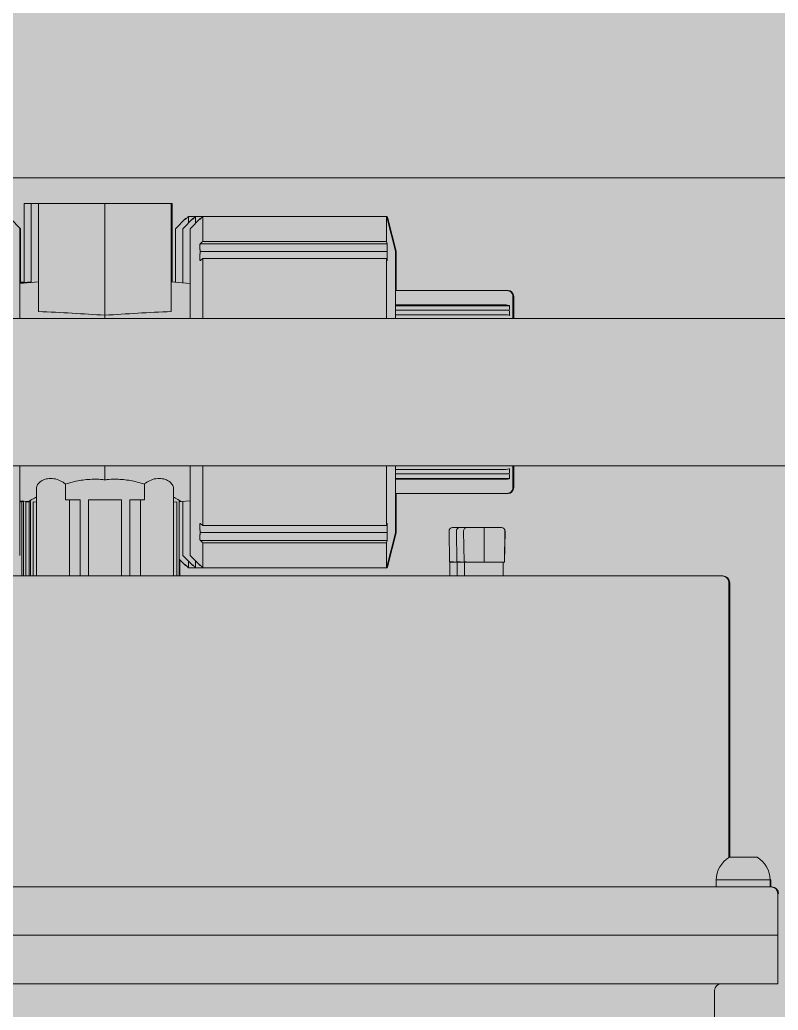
# Model space of a CAD drawing. Header units: centimetres. Extents: x 405564 to 502064, y 46284 to 60634.
# Drawn here: x 484479.2 to 484490.16, y 56735.87 to 56750.2 of the extents above; entities that cross this region are included whole.
import ezdxf

# ---------------------------------------------------------------- set-up
doc = ezdxf.new("R2010")
doc.units = ezdxf.units.CM
doc.layers.get('0').update_dxf_attribs({"color": 8, "lineweight": 9})
doc.layers.add('0-KRCN-MİMARİ-220526', color=8, linetype='Continuous', lineweight=9)
doc.layers.add('Visible (ISO)', color=8, linetype='Continuous', lineweight=18)
doc.layers.add('AS_NOT_MIMARI', color=8, linetype='Continuous')

# ---------------------------------------------------------------- blocks, each defined once
blk = doc.blocks.new('A$Cdfb98813')
h = blk.add_hatch()
h.set_pattern_fill('ANGLE', color=256, scale=0.3)
h.set_pattern_definition([(0, (182.2423, -979.0145), (0, 2.0955), [1.524, -0.5715]), (90, (182.2423, -979.0145), (-2.0955, 1e-16), [1.524, -0.5715])])
h.paths.add_polyline_path([(1918.018, 199.001), (1545.018, 199.001), (1545.018, 300), (1515.018, 300), (1515.018, 199.001), (238.979, 199.001), (238.979, -429.5), (238.979, -658.015), (1918.018, -658.015)])
h.paths.add_polyline_path([(268.979, -429.5), (268.979, 169.001), (1888.018, 169.001), (1888.018, -628.015), (268.979, -628.015), (268.979, -453.5)], flags=16)
h.paths.add_polyline_path([(1888.018, -429.5), (268.979, -429.5), (268.979, -459.5), (1888.018, -459.5)], flags=0)
h = blk.add_hatch()
h.set_pattern_fill('ANGLE', color=256)
h.set_pattern_definition([(0, (-483849.746, -58273.935), (0, 6.985), [5.08, -1.905]), (90, (-483849.746, -58273.935), (-6.985, 4e-16), [5.08, -1.905])])
h.paths.add_polyline_path([(425.139, -15.05), (800.139, -15.05), (800.139, -100), (900, -100), (900.139, -15.05), (1700, -15.05), (1700, -100), (1800, -100), (1800.139, -15.05), (2235.139, -15.05), (2235.139, -206), (425.139, -206.05)])
at = {"layer": 'Visible (ISO)'}
for p, q in [((739.841, -84.65), (577.321, -84.65)), ((629.616, -85.018), (629.511, -85.018)), ((629.511, -86.162), (629.511, -85.018)), ((629.721, -85.018), (629.616, -85.018)), ((629.616, -86.162), (629.616, -85.018)), ((630.681, -85.018), (629.721, -85.018)), ((629.721, -86.583), (629.721, -85.018)), ((630.681, -85.018), (631.641, -85.018)), ((630.681, -86.637), (630.681, -85.018)), ((631.641, -86.583), (631.641, -85.018)), ((631.641, -85.018), (631.652, -85.018)), ((631.652, -86.153), (631.652, -85.018)), ((629.462, -85.385), (629.315, -85.238)), ((631.701, -85.385), (631.848, -85.238)), ((631.806, -85.385), (631.953, -85.238)), ((631.848, -85.238), (631.857, -85.238)), ((631.887, -85.207), (631.992, -85.207)), ((631.887, -85.303), (631.887, -85.207)), ((631.911, -85.385), (632.058, -85.238)), ((631.953, -85.238), (631.962, -85.238)), ((631.992, -85.207), (632.097, -85.207)), ((631.992, -85.303), (631.992, -85.207)), ((632.058, -85.238), (632.067, -85.238)), ((632.097, -85.207), (634.752, -85.207)), ((632.097, -85.569), (632.097, -85.207)), ((634.763, -85.249), (634.752, -85.207)), ((634.752, -85.207), (634.752, -85.569)), ((634.752, -85.207), (634.763, -85.207)), ((634.76, -85.238), (634.762, -85.238)), ((634.881, -85.712), (634.762, -85.238)), ((634.774, -85.249), (634.763, -85.207)), ((634.763, -85.207), (634.763, -85.242)), ((634.771, -85.238), (634.773, -85.238)), ((634.892, -85.712), (634.773, -85.238)), ((629.451, -85.385), (629.451, -86.682)), ((629.462, -85.385), (629.462, -86.157)), ((631.701, -85.385), (631.701, -86.158)), ((631.806, -85.385), (631.806, -86.167)), ((631.911, -85.385), (631.911, -86.682)), ((634.763, -85.603), (632.056, -85.603)), ((634.752, -85.569), (632.097, -85.569)), ((634.752, -85.569), (634.763, -85.603)), ((632.058, -85.717), (634.762, -85.717)), ((632.097, -85.816), (634.752, -85.816)), ((632.097, -86.682), (632.097, -85.816)), ((634.763, -85.85), (634.752, -85.816)), ((634.752, -85.816), (634.752, -86.682)), ((634.881, -86.682), (634.881, -85.712)), ((634.892, -86.278), (634.892, -85.712)), ((629.451, -86.176), (629.721, -86.152)), ((629.451, -86.167), (629.616, -86.152)), ((629.451, -86.158), (629.511, -86.152)), ((631.911, -86.176), (631.641, -86.152)), ((631.701, -86.157), (631.652, -86.152)), ((636.481, -86.278), (634.881, -86.278)), ((636.492, -86.278), (636.481, -86.278)), ((636.528, -86.285), (636.517, -86.285)), ((636.539, -86.285), (636.528, -86.285)), ((636.581, -86.373), (636.581, -86.682)), ((636.592, -86.373), (636.592, -86.682)), ((634.881, -86.488), (636.481, -86.488)), ((636.529, -86.499), (634.881, -86.499)), ((672.383, -86.682), (616.864, -86.682)), ((630.681, -86.637), (630.681, -86.682)), ((636.528, -86.565), (634.881, -86.565)), ((636.481, -86.63), (634.881, -86.63)), ((672.383, -88.815), (616.864, -88.815)), ((629.451, -88.815), (629.451, -90.112)), ((630.681, -88.815), (630.681, -89.018)), ((631.911, -88.815), (631.911, -90.112)), ((632.097, -89.681), (632.097, -88.815)), ((634.752, -88.815), (634.752, -89.681)), ((634.881, -89.785), (634.881, -88.815)), ((636.581, -88.815), (636.581, -89.123)), ((636.592, -88.815), (636.592, -89.123)), ((634.881, -88.867), (636.481, -88.867)), ((636.528, -88.932), (634.881, -88.932)), ((630.109, -89.08), (630.109, -89.308)), ((631.252, -89.08), (631.252, -89.308)), ((636.529, -88.998), (634.881, -88.998)), ((636.481, -89.008), (634.881, -89.008)), ((629.691, -90.408), (629.691, -89.138)), ((631.671, -90.408), (631.671, -89.138)), ((634.881, -89.218), (636.481, -89.218)), ((634.892, -89.785), (634.892, -89.218)), ((636.481, -89.218), (636.492, -89.218)), ((636.528, -89.212), (636.517, -89.212)), ((636.539, -89.212), (636.528, -89.212)), ((629.451, -89.321), (629.581, -89.332)), ((629.451, -89.33), (629.476, -89.332)), ((629.481, -89.342), (629.451, -89.339)), ((629.502, -89.334), (629.476, -89.332)), ((629.481, -90.408), (629.481, -89.333)), ((629.502, -90.408), (629.502, -89.334)), ((629.586, -89.342), (629.536, -89.337)), ((629.536, -90.408), (629.536, -89.337)), ((629.607, -89.334), (629.581, -89.332)), ((629.586, -90.408), (629.586, -89.333)), ((629.607, -90.408), (629.607, -89.334)), ((629.691, -89.342), (629.641, -89.337)), ((629.641, -90.408), (629.641, -89.337)), ((630.321, -89.308), (630.109, -89.308)), ((630.168, -89.308), (630.168, -90.408)), ((630.321, -90.408), (630.321, -89.308)), ((630.921, -89.308), (630.441, -89.308)), ((630.441, -90.408), (630.441, -89.308)), ((630.921, -90.408), (630.921, -89.308)), ((631.041, -89.308), (631.252, -89.308)), ((631.041, -90.408), (631.041, -89.308)), ((631.194, -89.308), (631.194, -90.408)), ((631.671, -89.342), (631.72, -89.337)), ((631.72, -90.408), (631.72, -89.337)), ((631.754, -89.334), (631.781, -89.332)), ((631.754, -90.408), (631.754, -89.334)), ((631.911, -89.321), (631.781, -89.332)), ((631.806, -89.33), (631.806, -90.112)), ((634.752, -89.681), (632.097, -89.681)), ((634.752, -89.681), (634.763, -89.647)), ((632.058, -89.78), (634.762, -89.78)), ((634.881, -89.785), (634.762, -90.259)), ((634.892, -89.785), (634.773, -90.259)), ((635.665, -90.207), (635.657, -89.759)), ((635.707, -89.708), (635.812, -89.708)), ((635.77, -90.207), (635.762, -89.759)), ((635.812, -89.708), (635.917, -89.708)), ((635.875, -90.207), (635.867, -89.759)), ((635.917, -89.708), (636.166, -89.708)), ((636.166, -89.708), (636.415, -89.708)), ((636.166, -90.208), (636.166, -89.759)), ((636.415, -89.708), (636.416, -89.708)), ((636.457, -90.208), (636.465, -89.759)), ((636.458, -90.208), (636.466, -89.759)), ((634.763, -89.894), (632.056, -89.894)), ((632.097, -89.928), (634.752, -89.928)), ((632.097, -90.29), (632.097, -89.928)), ((634.763, -89.894), (634.752, -89.928)), ((634.752, -89.928), (634.752, -90.29)), ((631.806, -90.112), (631.953, -90.259)), ((631.911, -90.112), (632.058, -90.259)), ((631.754, -90.165), (631.848, -90.259)), ((631.765, -90.408), (631.765, -90.176)), ((631.848, -90.259), (631.857, -90.259)), ((631.887, -90.29), (631.887, -90.193)), ((631.953, -90.259), (631.962, -90.259)), ((631.992, -90.29), (631.992, -90.193)), ((632.058, -90.259), (632.067, -90.259)), ((634.752, -90.29), (634.763, -90.248)), ((634.76, -90.259), (634.762, -90.259)), ((634.763, -90.29), (634.774, -90.248)), ((634.763, -90.254), (634.763, -90.29)), ((634.771, -90.259), (634.773, -90.259)), ((635.669, -90.207), (635.665, -90.207)), ((635.669, -90.207), (635.669, -90.407)), ((635.774, -90.207), (635.77, -90.207)), ((635.774, -90.207), (635.774, -90.407)), ((635.879, -90.207), (635.875, -90.207)), ((635.879, -90.207), (635.879, -90.407)), ((636.441, -90.208), (636.441, -90.408)), ((636.441, -90.208), (636.458, -90.208)), ((627.708, -90.408), (639.207, -90.408)), ((631.992, -90.29), (631.887, -90.29)), ((632.097, -90.29), (631.992, -90.29)), ((634.752, -90.29), (632.097, -90.29)), ((634.763, -90.29), (634.752, -90.29)), ((635.665, -90.408), (635.665, -90.407)), ((635.77, -90.408), (635.77, -90.407)), ((635.875, -90.408), (635.875, -90.407)), ((636.166, -90.408), (636.166, -90.408)), ((636.457, -90.408), (636.457, -90.408)), ((636.458, -90.408), (636.458, -90.408)), ((639.604, -90.408), (639.207, -90.408)), ((639.615, -90.408), (639.604, -90.408)), ((639.704, -94.48), (639.704, -90.508)), ((639.715, -94.477), (639.715, -90.508)), ((640.038, -94.477), (639.704, -94.477)), ((640.11, -94.477), (639.71, -94.477)), ((640.049, -94.477), (640.038, -94.477)), ((639.52, -94.808), (640.3, -94.808)), ((640.3, -94.808), (639.52, -94.808)), ((639.52, -94.808), (639.52, -94.908)), ((640.3, -94.808), (640.3, -94.908)), ((640.311, -94.808), (640.3, -94.808)), ((640.311, -94.808), (640.311, -94.908)), ((627.014, -94.908), (639.913, -94.908)), ((640.31, -94.908), (639.913, -94.908)), ((640.321, -94.908), (640.31, -94.908)), ((640.41, -95.608), (640.41, -95.008)), ((639.914, -95.608), (627.015, -95.608)), ((640.41, -95.608), (639.914, -95.608)), ((640.41, -96.308), (640.41, -95.608)), ((627.015, -96.308), (639.914, -96.308)), ((639.494, -96.408), (639.494, -101.858)), ((639.914, -96.308), (640.41, -96.308))]:
    blk.add_line(p, q, dxfattribs=at)
for centre, radius, start, end in [((636.481, -86.373), 0.1, 0, 61.9169), ((636.492, -86.373), 0.1, 0, 61.9169), ((636.481, -89.123), 0.1, 298.0831, 0), ((636.492, -89.123), 0.1, 298.0831, 0), ((639.604, -90.508), 0.1, 0, 90), ((639.615, -90.508), 0.1, 0, 90), ((639.91, -94.812), 0.39, 120.8552, 179.5326), ((639.838, -94.811), 0.39, 59.0821, 59.1447), ((639.849, -94.811), 0.39, 59.0821, 59.1447), ((639.91, -94.812), 0.39, 0.4674, 59.1448), ((640.31, -95.008), 0.1, 0, 90), ((640.321, -95.008), 0.1, 0, 90), ((639.594, -96.408), 0.1, 90, 180)]:
    blk.add_arc(centre, radius, start, end, dxfattribs=at)
for centre, major_axis, ratio, start_param, end_param in [((624.727, -85.8), (10.036, 0), 0.629301, 6.275317, 6.296272), ((627.472, -87.748), (7.936, 0), 0.153091, 1.154619, 1.283565), ((633.889, -87.748), (-7.936, 0), 0.153091, 4.99962, 5.128566), ((635.707, -89.758), (-0.0501, 0), 0.998472, 4.712389, 6.300639), ((635.812, -89.758), (-0.0501, 0), 0.998472, 4.712389, 6.300639), ((635.917, -89.758), (-0.0501, 0), 0.998472, 4.712389, 6.300639), ((636.166, -89.758), (0, -0.05), 0.003068, 3.141593, 4.729842), ((636.415, -89.758), (0, -0.05), 0.998463, 1.553343, 3.141593), ((636.416, -89.758), (0.0501, 0), 0.998472, 6.265732, 7.853982), ((635.95, -90.208), (-0.281, 0), 0.000038, 0.022717, 0.894081), ((636.055, -90.208), (-0.281, 0), 0.000038, 0.022717, 0.894081), ((636.16, -90.208), (-0.281, 0), 0.000038, 0.022717, 3.118875)]:
    blk.add_ellipse(centre, major_axis=major_axis, ratio=ratio, start_param=start_param, end_param=end_param, dxfattribs=at)
for points, weights in [([(631.846, -85.249), (631.842, -85.243), (631.848, -85.238)], [1.55979899676, 1.56082836338, 1.5591168013]), ([(631.887, -85.207), (631.866, -85.228), (631.846, -85.249)], [1.02199171203, 1.02070705891, 1.01935490039]), ([(631.951, -85.249), (631.947, -85.243), (631.953, -85.238)], [1.55979899676, 1.56082836338, 1.5591168013]), ([(631.992, -85.207), (631.971, -85.228), (631.951, -85.249)], [1.02199171202, 1.02070705889, 1.01935490038]), ([(632.056, -85.249), (632.052, -85.243), (632.058, -85.238)], [1.55979899676, 1.56082836338, 1.5591168013]), ([(632.097, -85.207), (632.076, -85.228), (632.056, -85.249)], [1.02199171201, 1.02070705888, 1.01935490037]), ([(634.763, -85.249), (634.763, -85.243), (634.762, -85.238)], [3.2402977176, 3.24243610487, 3.2388805373]), ([(634.774, -85.249), (634.774, -85.243), (634.773, -85.238)], [3.2402977176, 3.24243610487, 3.2388805373]), ([(632.056, -85.603), (632.052, -85.66), (632.058, -85.717)], [1.5597989968, 1.56082836341, 1.55911680131]), ([(632.097, -85.569), (632.076, -85.586), (632.056, -85.603)], [1.02199171204, 1.02070705891, 1.01935490039]), ([(634.762, -85.717), (634.763, -85.66), (634.763, -85.603)], [3.23810976118, 3.24166448263, 3.23952660427]), ([(632.056, -85.85), (632.052, -85.783), (632.058, -85.717)], [1.55969605482, 1.5607253535, 1.55901390437]), ([(632.097, -85.816), (632.076, -85.833), (632.056, -85.85)], [1.02199171206, 1.02070705893, 1.01935490041]), ([(632.056, -89.647), (632.052, -89.713), (632.058, -89.78)], [1.5597989968, 1.56082836341, 1.55911680131]), ([(632.097, -89.681), (632.076, -89.664), (632.056, -89.647)], [1.02199171204, 1.02070705891, 1.01935490039]), ([(634.762, -89.78), (634.763, -89.713), (634.763, -89.647)], [3.23810976118, 3.24166448263, 3.23952660427]), ([(632.056, -89.894), (632.052, -89.837), (632.058, -89.78)], [1.55979899676, 1.56082836338, 1.5591168013]), ([(634.763, -89.894), (634.763, -89.837), (634.762, -89.78)], [3.2402977176, 3.24243610486, 3.2388805373]), ([(632.097, -89.928), (632.076, -89.911), (632.056, -89.894)], [1.02199171202, 1.02070705889, 1.01935490038]), ([(631.846, -90.248), (631.842, -90.254), (631.848, -90.259)], [1.5597989968, 1.56082836341, 1.55911680131]), ([(631.887, -90.29), (631.866, -90.269), (631.846, -90.248)], [1.02199171203, 1.0207070589, 1.01935490039]), ([(631.951, -90.248), (631.947, -90.254), (631.953, -90.259)], [1.5597989968, 1.56082836341, 1.55911680131]), ([(631.992, -90.29), (631.971, -90.269), (631.951, -90.248)], [1.02199171203, 1.0207070589, 1.01935490039]), ([(632.056, -90.248), (632.052, -90.254), (632.058, -90.259)], [1.5597989968, 1.56082836341, 1.55911680131]), ([(632.097, -90.29), (632.076, -90.269), (632.056, -90.248)], [1.02199171203, 1.0207070589, 1.01935490038]), ([(634.762, -90.259), (634.763, -90.254), (634.763, -90.248)], [3.23810976118, 3.24166448263, 3.23952660427]), ([(634.773, -90.259), (634.774, -90.254), (634.774, -90.248)], [3.23810976118, 3.24166448263, 3.23952660427]), ([(635.665, -90.207), (635.665, -90.207), (635.665, -90.207)], [1.42303877056, 1.53275992077, 1.53784980168]), ([(635.774, -90.208), (635.723, -90.207), (635.665, -90.207)], [1.53146224649, 1.5122886654, 1.4315444698]), ([(635.77, -90.207), (635.77, -90.207), (635.77, -90.207)], [1.42303877056, 1.53275992077, 1.53784980168]), ([(635.879, -90.208), (635.828, -90.207), (635.77, -90.207)], [1.53146224649, 1.5122886654, 1.4315444698]), ([(635.875, -90.207), (635.875, -90.207), (635.875, -90.207)], [1.42303877056, 1.53275992077, 1.53784980168]), ([(636.166, -90.208), (636.019, -90.208), (635.875, -90.207)], [1.4181885145, 1.6498013543, 1.4315444698]), ([(636.457, -90.208), (636.31, -90.208), (636.166, -90.208)], [1.40867692507, 1.62903609591, 1.42117105869]), ([(636.458, -90.208), (636.458, -90.208), (636.457, -90.208)], [1.39750268949, 1.60466859609, 1.39721844084]), ([(635.666, -90.407), (635.666, -90.407), (635.666, -90.407)], [1.4246738536, 1.43401750028, 1.44260258549]), ([(635.771, -90.407), (635.771, -90.407), (635.771, -90.407)], [1.4246738536, 1.43401750028, 1.44260258549]), ([(635.876, -90.407), (635.876, -90.407), (635.876, -90.407)], [1.4246738536, 1.43401750028, 1.44260258549]), ([(636.457, -90.408), (636.458, -90.408), (636.458, -90.408)], [1.3883988655, 1.48739385542, 1.49117359308]), ([(636.458, -90.408), (636.458, -90.408), (636.458, -90.408)], [1.49117359308, 1.49524774734, 1.38869566347])]:
    blk.add_rational_spline(points, weights, degree=2, dxfattribs=at)
for points, knots in [([(636.481, -86.278), (636.493, -86.278), (636.508, -86.281), (636.522, -86.287), (636.526, -86.289), (636.529, -86.291)], [-0.59352463, -0.59352463, -0.59352463, -0.59352463, -0.55654158, -0.55654158, -0.54557409, -0.54557409, -0.54557409, -0.54557409]), ([(636.492, -86.278), (636.504, -86.278), (636.518, -86.281), (636.533, -86.287), (636.537, -86.289), (636.54, -86.291)], [-0.59352463, -0.59352463, -0.59352463, -0.59352463, -0.55654158, -0.55654158, -0.54557409, -0.54557409, -0.54557409, -0.54557409]), ([(636.528, -86.285), (636.53, -86.286), (636.531, -86.287), (636.531, -86.289), (636.53, -86.29), (636.529, -86.291)], [-0.4682307, -0.4682307, -0.4682307, -0.4682307, -0.4024589, -0.4024589, -0.3542386, -0.3542386, -0.3542386, -0.3542386]), ([(636.539, -86.285), (636.541, -86.286), (636.542, -86.287), (636.542, -86.289), (636.541, -86.29), (636.54, -86.291)], [-0.4682307, -0.4682307, -0.4682307, -0.4682307, -0.4024589, -0.4024589, -0.3542386, -0.3542386, -0.3542386, -0.3542386]), ([(636.529, -86.499), (636.526, -86.497), (636.522, -86.496), (636.508, -86.491), (636.493, -86.488), (636.481, -86.488)], [-0.04795177, -0.04795177, -0.04795177, -0.04795177, -0.03701639, -0.03701639, 0, 0, 0, 0]), ([(636.529, -86.499), (636.53, -86.508), (636.531, -86.518), (636.531, -86.538), (636.53, -86.552), (636.528, -86.565)], [-0.4506792, -0.4506792, -0.4506792, -0.4506792, -0.4024589, -0.4024589, -0.3366871, -0.3366871, -0.3366871, -0.3366871]), ([(636.481, -86.63), (636.493, -86.63), (636.508, -86.632), (636.522, -86.637), (636.526, -86.638), (636.529, -86.64)], [-0.59352463, -0.59352463, -0.59352463, -0.59352463, -0.55654158, -0.55654158, -0.54557409, -0.54557409, -0.54557409, -0.54557409]), ([(636.528, -86.565), (636.53, -86.58), (636.531, -86.594), (636.531, -86.618), (636.53, -86.629), (636.529, -86.64)], [-0.4682307, -0.4682307, -0.4682307, -0.4682307, -0.4024589, -0.4024589, -0.3542386, -0.3542386, -0.3542386, -0.3542386]), ([(636.529, -88.857), (636.526, -88.859), (636.522, -88.86), (636.508, -88.865), (636.493, -88.867), (636.481, -88.867)], [-0.04795054, -0.04795054, -0.04795054, -0.04795054, -0.03698305, -0.03698305, 0, 0, 0, 0]), ([(636.529, -88.857), (636.53, -88.868), (636.531, -88.879), (636.531, -88.902), (636.53, -88.917), (636.528, -88.932)], [-0.4506792, -0.4506792, -0.4506792, -0.4506792, -0.4024589, -0.4024589, -0.3366871, -0.3366871, -0.3366871, -0.3366871]), ([(636.528, -88.932), (636.53, -88.945), (636.531, -88.958), (636.531, -88.979), (636.53, -88.989), (636.529, -88.998)], [-0.4682307, -0.4682307, -0.4682307, -0.4682307, -0.4024589, -0.4024589, -0.3542386, -0.3542386, -0.3542386, -0.3542386]), ([(629.691, -89.138), (629.691, -89.122), (629.696, -89.105), (629.718, -89.069), (629.736, -89.051), (629.778, -89.025), (629.802, -89.013), (629.857, -88.999), (629.888, -88.997), (629.95, -89.001), (629.984, -89.009), (630.044, -89.033), (630.071, -89.049), (630.098, -89.07), (630.104, -89.075), (630.109, -89.08)], [-1.1691508, -1.1691508, -1.1691508, -1.1691508, -1.0739604, -1.0739604, -0.967244, -0.967244, -0.878467, -0.878467, -0.7896899, -0.7896899, -0.6915436, -0.6915436, -0.5933972, -0.5933972, -0.5650046, -0.5650046, -0.5650046, -0.5650046]), ([(630.681, -89.018), (630.66, -89.016), (630.639, -89.014), (630.55, -89.008), (630.481, -89.009), (630.344, -89.022), (630.278, -89.034), (630.178, -89.059), (630.143, -89.069), (630.109, -89.08)], [-3.344909, -3.344909, -3.344909, -3.344909, -3.2818365, -3.2818365, -3.0774876, -3.0774876, -2.8731386, -2.8731386, -2.757081, -2.757081, -2.757081, -2.757081]), ([(630.681, -89.018), (630.702, -89.016), (630.723, -89.014), (630.744, -89.012), (630.812, -89.008), (630.881, -89.009), (631.017, -89.022), (631.084, -89.034), (631.183, -89.059), (631.218, -89.069), (631.252, -89.08)], [-0.0630724, -0.0630724, -0.0630724, -0.0630724, 0, 0, 0, 0.204349, 0.204349, 0.4086979, 0.4086979, 0.5247556, 0.5247556, 0.5247556, 0.5247556]), ([(631.671, -89.138), (631.671, -89.122), (631.666, -89.105), (631.643, -89.069), (631.625, -89.051), (631.584, -89.025), (631.559, -89.013), (631.504, -88.999), (631.473, -88.997), (631.444, -88.999), (631.411, -89.001), (631.378, -89.009), (631.317, -89.033), (631.291, -89.049), (631.263, -89.07), (631.257, -89.075), (631.252, -89.08)], [1.1825316, 1.1825316, 1.1825316, 1.1825316, 1.2777219, 1.2777219, 1.3844383, 1.3844383, 1.4732154, 1.4732154, 1.5619924, 1.5619924, 1.5619924, 1.6601388, 1.6601388, 1.7582851, 1.7582851, 1.7866778, 1.7866778, 1.7866778, 1.7866778]), ([(636.481, -89.008), (636.493, -89.008), (636.508, -89.006), (636.522, -89.001), (636.526, -89), (636.529, -88.998)], [-0.59352464, -0.59352464, -0.59352464, -0.59352464, -0.55650825, -0.55650825, -0.54557287, -0.54557287, -0.54557287, -0.54557287]), ([(629.691, -89.268), (629.68, -89.274), (629.67, -89.279), (629.608, -89.315), (629.581, -89.332), (629.581, -89.332)], [-2.1227679, -2.1227679, -2.1227679, -2.1227679, -2.0526795, -2.0526795, -1.6409183, -1.6409183, -1.6409183, -1.6409183]), ([(631.671, -89.268), (631.681, -89.274), (631.691, -89.279), (631.753, -89.315), (631.781, -89.332), (631.781, -89.332)], [1.1590686, 1.1590686, 1.1590686, 1.1590686, 1.2291571, 1.2291571, 1.6409183, 1.6409183, 1.6409183, 1.6409183]), ([(636.529, -89.206), (636.526, -89.208), (636.522, -89.209), (636.508, -89.216), (636.493, -89.218), (636.481, -89.218)], [-0.04795054, -0.04795054, -0.04795054, -0.04795054, -0.03698305, -0.03698305, 0, 0, 0, 0]), ([(636.54, -89.206), (636.537, -89.208), (636.533, -89.209), (636.518, -89.216), (636.504, -89.218), (636.492, -89.218)], [-0.04795054, -0.04795054, -0.04795054, -0.04795054, -0.03698305, -0.03698305, 0, 0, 0, 0]), ([(636.529, -89.206), (636.53, -89.207), (636.531, -89.208), (636.531, -89.209), (636.53, -89.21), (636.528, -89.212)], [-0.4506792, -0.4506792, -0.4506792, -0.4506792, -0.4024589, -0.4024589, -0.3366871, -0.3366871, -0.3366871, -0.3366871]), ([(636.54, -89.206), (636.541, -89.207), (636.542, -89.208), (636.542, -89.209), (636.541, -89.21), (636.539, -89.212)], [-0.4506792, -0.4506792, -0.4506792, -0.4506792, -0.4024589, -0.4024589, -0.3366871, -0.3366871, -0.3366871, -0.3366871]), ([(635.665, -90.407), (635.677, -90.407), (635.69, -90.407), (635.702, -90.407), (635.714, -90.407), (635.726, -90.407), (635.738, -90.408), (635.749, -90.408), (635.759, -90.408), (635.77, -90.408)], [0, 0, 0, 0, 0.125, 0.125, 0.125, 0.25, 0.25, 0.25, 0.3604459, 0.3604459, 0.3604459, 0.3604459]), ([(635.77, -90.407), (635.782, -90.407), (635.795, -90.407), (635.807, -90.407), (635.819, -90.407), (635.831, -90.407), (635.843, -90.408), (635.854, -90.408), (635.864, -90.408), (635.875, -90.408)], [0, 0, 0, 0, 0.125, 0.125, 0.125, 0.25, 0.25, 0.25, 0.3604459, 0.3604459, 0.3604459, 0.3604459]), ([(635.875, -90.407), (635.887, -90.407), (635.9, -90.407), (635.912, -90.407), (635.924, -90.407), (635.936, -90.407), (635.948, -90.408), (635.96, -90.408), (635.972, -90.408), (635.984, -90.408), (635.996, -90.408), (636.008, -90.408), (636.02, -90.408), (636.032, -90.408), (636.044, -90.408), (636.057, -90.408), (636.069, -90.408), (636.081, -90.408), (636.093, -90.408), (636.105, -90.408), (636.117, -90.408), (636.129, -90.408), (636.141, -90.408), (636.153, -90.408), (636.166, -90.408)], [0, 0, 0, 0, 0.125, 0.125, 0.125, 0.25, 0.25, 0.25, 0.375, 0.375, 0.375, 0.5, 0.5, 0.5, 0.625, 0.625, 0.625, 0.75, 0.75, 0.75, 0.875, 0.875, 0.875, 1, 1, 1, 1]), ([(636.166, -90.408), (636.178, -90.408), (636.191, -90.408), (636.203, -90.408), (636.215, -90.408), (636.227, -90.408), (636.239, -90.408), (636.251, -90.408), (636.263, -90.408), (636.275, -90.408), (636.287, -90.408), (636.299, -90.408), (636.312, -90.408), (636.324, -90.408), (636.336, -90.408), (636.348, -90.408), (636.36, -90.408), (636.372, -90.408), (636.385, -90.408), (636.396, -90.408), (636.408, -90.408), (636.42, -90.408), (636.433, -90.408), (636.445, -90.408), (636.457, -90.408)], [0, 0, 0, 0, 0.125, 0.125, 0.125, 0.25, 0.25, 0.25, 0.375, 0.375, 0.375, 0.5, 0.5, 0.5, 0.625, 0.625, 0.625, 0.75, 0.75, 0.75, 0.875, 0.875, 0.875, 1, 1, 1, 1])]:
    blk.add_open_spline(points, degree=3, knots=knots, dxfattribs=at)
for points in [[(629.489, -89.324), (629.48, -89.329), (629.476, -89.332), (629.476, -89.332)], [(635.669, -90.407), (635.668, -90.407), (635.667, -90.407), (635.666, -90.407)], [(635.774, -90.407), (635.773, -90.407), (635.772, -90.407), (635.771, -90.407)], [(635.879, -90.407), (635.878, -90.407), (635.877, -90.407), (635.876, -90.407)], [(636.458, -90.408), (636.452, -90.408), (636.447, -90.408), (636.441, -90.408)]]:
    blk.add_open_spline(points, degree=3, dxfattribs=at)
blk = doc.blocks.new('A$C6A10306C')
at = {"layer": 'AS_NOT_MIMARI'}
blk.add_blockref('A$Cdfb98813', (13285.68, -3801.454), dxfattribs=at)

msp = doc.modelspace()

# ---------------------------------------------------------------- block references
at = {"layer": '0-KRCN-MİMARİ-220526'}
msp.add_blockref('A$C6A10306C', (470564.066, 60634.016), dxfattribs=at)

doc.saveas('drawing.dxf')
